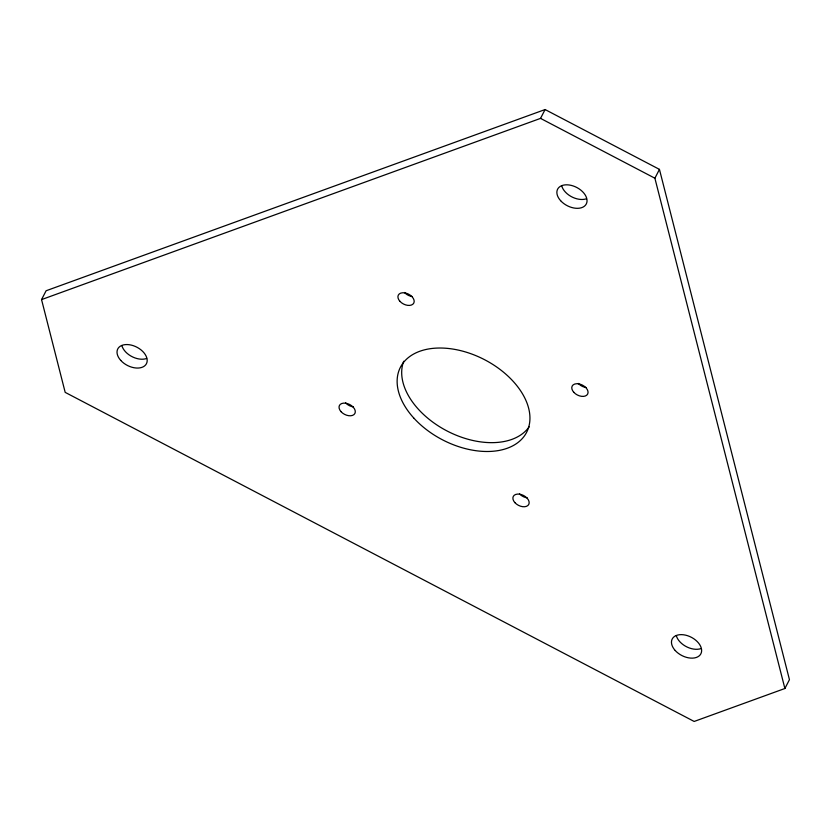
<?xml version="1.0" encoding="UTF-8"?>
<svg xmlns="http://www.w3.org/2000/svg" width="831" height="831" viewBox="0 0 831 831"><rect width="100%" height="100%" fill="white"/><g stroke="black" fill="none" stroke-linecap="round" stroke-linejoin="round"><path stroke-width="1.25" d="M41.55 299.596L46.11 290.757L545.094 109.547L659.45 169.379L789.45 679.675L784.89 688.504L694.165 721.453L65.182 392.367L41.55 299.596L540.534 118.386L545.094 109.547M784.89 688.504L654.89 178.218L659.45 169.379M540.534 118.386L654.89 178.218M529.139 426.843A70.988 45.248 27.3 0 1 446.798 430.842A70.988 45.248 27.3 0 1 403.721 361.236M701.063 648.564A16.132 10.284 27.3 0 1 676.309 635.611M586.478 198.744A16.132 10.284 27.3 0 1 561.714 185.791M146.63 358.483A16.132 10.284 27.3 0 1 121.866 345.53M353.32 406.878A8.715 5.557 27.3 0 1 345.603 402.838M527.176 497.842A8.715 5.557 27.3 0 1 519.458 493.801M586.063 387.485A8.715 5.557 27.3 0 1 578.345 383.444M412.207 296.522A8.715 5.557 27.3 0 1 404.489 292.481M413.641 417.879A70.988 45.248 27.3 0 0 526.439 432.66A70.988 45.248 27.3 0 0 450.537 348.729A70.988 45.248 27.3 0 0 413.641 417.879M341.042 411.677A8.715 5.557 27.3 0 0 354.879 413.485A8.715 5.557 27.3 0 0 345.571 403.191A8.715 5.557 27.3 0 0 341.042 411.677M399.929 301.321A8.715 5.557 27.3 0 0 413.765 303.128A8.715 5.557 27.3 0 0 404.458 292.834A8.715 5.557 27.3 0 0 399.929 301.321M514.898 502.641A8.715 5.557 27.3 0 0 528.745 504.448A8.715 5.557 27.3 0 0 519.427 494.154A8.715 5.557 27.3 0 0 514.898 502.641M573.785 392.284A8.715 5.557 27.3 0 0 587.631 394.102A8.715 5.557 27.3 0 0 578.314 383.797A8.715 5.557 27.3 0 0 573.785 392.284M560.613 200.686A16.132 10.284 27.3 0 0 586.25 204.052A16.132 10.284 27.3 0 0 568.996 184.97A16.132 10.284 27.3 0 0 560.613 200.686M120.765 360.425A16.132 10.284 27.3 0 0 146.401 363.781A16.132 10.284 27.3 0 0 129.148 344.709A16.132 10.284 27.3 0 0 120.765 360.425M675.208 650.507A16.132 10.284 27.3 0 0 700.845 653.862A16.132 10.284 27.3 0 0 683.591 634.791A16.132 10.284 27.3 0 0 675.208 650.507"/></g></svg>
